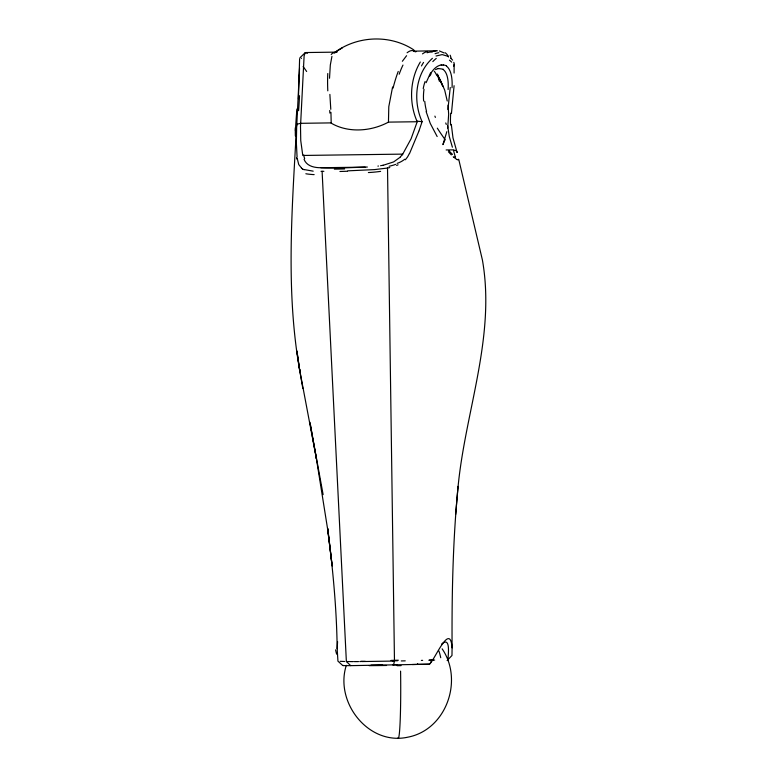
<?xml version="1.0" encoding="UTF-8"?>
<svg xmlns="http://www.w3.org/2000/svg" width="777" height="777" viewBox="0 0 777 777"><rect width="100%" height="100%" fill="white"/><g stroke="black" fill="none" stroke-linecap="round" stroke-linejoin="round"><path stroke-width="1.17" d="M454.089 73.057L454.137 64.394M447.513 660.139L451.981 655.497L452.088 647.863C451.748 593.987 452.913 540.025 458.08 486.373L455.662 514.452M329.516 78.273L330.322 65.006L331.934 56.371M296.736 126.029L299.533 68.415M448.018 660.139C447.96 655.351 451.107 635.907 441.686 643.997M454.089 85.703L451.466 113.277M450.233 87.49L447.931 109.499M298.417 99.087L299.611 58.741M296.348 130.546C292.006 210.402 285.683 291.229 299.728 370.512L296.921 351.155L299.728 370.512M447.688 128.059L448.659 114.297L448.067 105.138M458.032 487.101C465.209 411.47 495.881 336.674 482.41 260.013L458.809 159.654M455.273 156.867L453.341 149.864L446.124 149.961M337.587 641.617L337.169 648.727L337.937 661.149L342.744 665.52L343.89 665.5M393.492 665.131L394.473 661.062L387.519 168.046L389.792 167.56M392.589 86.995L388.791 106.682L388.461 122.115L417.22 121.736L411.082 138.792L402.379 154.749M444.376 141.288L442.909 144.619L446.833 131.653M417.55 663.898L417.424 664.384L429.419 664.199C434.664 660.295 450.223 621.202 452.088 647.863M346.319 665.335C334.401 702.126 368.395 745.91 407.828 737.179C446.289 729.865 463.646 680.273 442.142 648.834M426.107 82.692L430.536 72.912A2.943 2.224 27 0 1 430.846 74.339L430.021 75.641A3.477 2.632 27 0 1 429.419 75.942M432.41 58.324C415.132 73.873 412.849 101.233 422.105 121.678L419.046 130.73M418.881 131.206L409.518 153.584M430.205 663.636L430.992 661.596M458.566 159.236L458.411 159.528A49.641 5.4 54.3 0 1 456.934 159.538M402.36 61.276L406.585 55.701M420.318 62.005C409.664 79.72 408.877 103.215 417.22 121.736M405.361 159.761L407.42 157.119A56.002 47.679 38.8 0 0 409.362 153.496M307.478 53.215L305.128 52.758L304.118 55.895L300.505 126.437L300.748 140.579L302.777 155.458L402.758 154.118M400.563 156.944L393.648 161.907L383.488 165.18M299.932 57.77L305.021 52.846M447.601 660.489L447.096 660.518M342.482 47.756L334.411 52.71C357.177 35.664 389.976 34.198 413.83 49.922M436.062 56.012L442.162 54.594L448.174 56.352M398.077 164.802L396.61 165.433M334.887 52.447L337.053 52.166M432.031 51.67L435.984 50.816M383.236 165.229L382.643 165.346M387.519 168.046L374.572 169.6L347.834 170.843M382.566 165.365L381.789 165.501M381.099 165.627L380.575 165.715M378.448 166.025L377.904 166.103M438.228 68.502L443.317 69.221M441.161 64.879L441.919 64.812M367.346 167.026L342.948 167.919A72.717 9.256 -2.5 0 1 339.296 167.987L332.08 168.017A49.602 6.313 -2.5 0 1 325.816 167.919L320.823 167.735M433.42 659.945L432.08 660.013M431.973 660.013L431.429 660.042M431.109 660.052L429.04 660.129M422.63 660.363L421.367 660.411M429.419 664.199L350.689 665.646L346.367 661.528L322.105 171.328L321.037 171.328M401.282 660.936L405.235 660.848M413.364 51.156L437.373 50.767M392.676 664.85L397.406 664.772M394.473 661.062L361.577 661.557M306.06 52.545L336.48 52.117M365.161 167.142L320.814 167.735C314.277 167.754 306.585 166.113 304.05 159.285M382.663 665.005L371.008 665.151M360.674 661.567L359.78 661.577M358.498 661.586L354.322 661.606M323.883 171.319L322.105 171.328M353.35 661.606L349.757 661.577M346.367 661.528L349.203 661.567M344.609 661.489L340.2 661.314M313.18 171.154L304.234 169.561M416.453 121.125L422.105 121.678M443.424 64.86L446.532 65.754M439.423 50.961L444.221 52.972M453.244 156.808L453.797 157.119M456.857 159.431L454.778 158.032M301.534 168.055L298.737 164.549L297.27 158.615M450.864 58.265L452.602 60.101M451.33 154.895L448.397 151.768M437.16 136.538L430.244 123.388L426.117 111.577M437.694 74.98L437.218 74.029L442.909 86.441L437.752 75.116M439.908 79.147L444.697 90.122L447.231 101.01M452.399 147.203L449.261 136.431L447.639 125.592M457.07 152.428L452.991 137.917L451.311 124.398M312.422 436.218L323.115 494.609M309.936 422.251L316.414 458.683L299.514 369.221L302.826 388.393M310.14 423.407L312.014 433.887M316.161 457.187L327.709 529.623L332.167 565.957L327.68 528.389C332.741 568.327 336.703 608.459 337.169 648.727M297.086 157.09L296.358 142.803L296.707 124.262L300.689 123.32L331.196 122.892L330.944 112.344M330.788 109.324L329.875 94.396M400.582 671.124A57.051 2.836 89.6 0 1 397.95 737.849M438.918 650.98A41.181 10.849 89.6 0 1 440.734 657.711M418.317 664.393A48.844 0.524 -1 0 1 412.334 664.52M401.087 665.636A47.776 3.564 -0.8 0 1 397.134 665.695M386.538 665.481A49.291 1.02 -1.1 0 1 369.056 665.636M336.606 654.117A42.133 4.176 67.7 0 1 335.596 649.863M350.592 665.646A73.242 0.709 -1 0 1 343.201 665.539M365.336 661.373A86.461 0.942 0.8 0 1 360.868 661.266M397.562 660.751A41.657 0.738 -0.8 0 1 392.404 660.848M434.664 660.052A74.009 0.894 -1.2 0 1 429.137 660.285M398.368 660.217A56.041 0.612 -1.3 0 1 390.986 660.411M295.406 130.575A44.94 2.176 -85.7 0 1 296.921 109.003M445.279 52.768A97.475 25.039 -8 0 1 448.494 57.003M435.081 53.71A71.882 27.613 -63.9 0 1 438.782 52.719M427.049 52.739A77.739 34.975 73.4 0 1 432.109 52.001M422.494 53.875A73.873 30.342 88.8 0 1 427.282 51.437M421.484 65.938A66.278 26.816 -88.5 0 1 423.562 62.403M432.828 61.597A81.498 32.187 -86.7 0 1 436.247 58.44M450.174 55.206A101.933 34.586 -30.6 0 1 450.99 58.197M449.436 60.179A88.238 21.008 3.5 0 1 451.68 62.16M453.797 62.354A68.327 17.162 -2.6 0 1 453.71 66.162M301.243 58.207A70.474 6.896 63.6 0 1 301.486 58.382M303.117 66.56A70.707 6.886 62.6 0 1 306.653 71.503M299.495 95.756A50.019 4.934 -85.2 0 1 298.601 110.703M402.272 154.681A17.832 15.453 17.7 0 1 400.34 156.74M380.604 171.377A68.764 34.975 -0.1 0 1 368.376 172.552M304.671 158.615A19.901 11.801 -65.3 0 1 303.749 154.924M388.471 122.125A51.719 40.132 -17.2 0 1 331.041 123.048M393.065 88.092A68.629 18.706 -83.1 0 1 398.232 71.445M399.174 74.233A65.268 20.367 -85.2 0 1 402.972 65.083M407.09 52.768A73.553 18.269 -75.7 0 1 415.151 51.515M415.141 51.865A69.716 16.56 -79.1 0 1 416.433 51.535M331.216 54.526A73.553 16.2 70.3 0 1 335.013 52.836M327.797 90.841A68.201 13.976 81.5 0 1 327.777 73.533M329.72 110.509A52.933 6.391 87.7 0 1 329.856 113.092M446.26 124.446A54.069 0.913 71.9 0 1 445.755 122.951M438.714 79.05A46.853 12.092 -89.9 0 1 439.403 81.332M437.538 75.796A48.621 13.5 -88.5 0 1 438.714 78.875M434.207 71.163A51.505 15.142 -86.7 0 1 436.849 75.641M295.367 135.994A47.805 11.315 -83.9 0 1 295.338 127.69M299.466 76.496A2.982 2.418 1 0 1 299.067 75.252M443.181 69.532A44.833 17.007 -69.7 0 1 448.106 89.51M435.538 69.619A52.496 22.465 87.4 0 1 438.238 68.648M453.496 150.34A3.205 2.632 -15.6 0 1 457.148 152.418M434.906 116.113A55.012 1.078 70.1 0 1 435.373 117.414M450.563 124.961A35.101 13.024 -86.2 0 1 450.718 113.17M446.396 66.084A51.263 19.376 -69.5 0 1 452.049 87.743M441.88 65.249A58.285 23.786 -80.6 0 1 443.405 65.045M430.701 73.475A56.818 23.621 87.5 0 1 441.171 64.967M296.863 159.052A71.902 34.538 -67.3 0 1 296.659 157.527M302.603 169.017A35.732 18.425 -39.3 0 1 301.437 168.153M304.069 169.716A36.218 18.221 -34.6 0 1 302.642 168.978M314.151 174.621A50.583 12.655 -9.3 0 1 305.847 173.757M395.726 164.365A42.842 30.002 7.5 0 1 389.092 166.249M404.749 159.246A29.429 23.242 17.1 0 1 397.173 163.364M344.609 168.949A62.675 3.059 -1.6 0 1 334.353 169.133M347.465 171.241A90.453 8.829 -2.6 0 1 339.928 171.474M455.186 156.75A42.89 4.536 53.4 0 1 453.933 157.313M452.505 154.409A49.33 5.371 54 0 1 448.824 150.592M445.386 139.996A55.128 9.829 60.4 0 1 437.305 128.156M426.573 111.49A39.345 23.3 72.9 0 1 424.757 101.34M423.611 101.049A39.297 23.689 72.9 0 1 424.009 89.355M423.232 88.627A42.725 24.077 74.9 0 1 425.116 81.488"/></g></svg>
